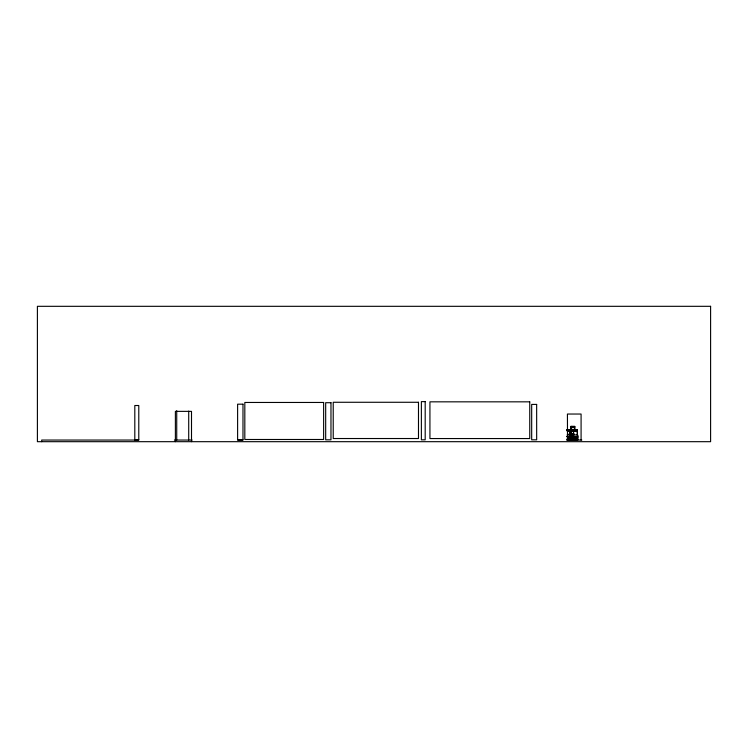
<?xml version="1.0" encoding="UTF-8"?>
<svg xmlns="http://www.w3.org/2000/svg" width="748" height="748" viewBox="0 0 748 748"><rect width="100%" height="100%" fill="white"/><g stroke="black" fill="none" stroke-linecap="round" stroke-linejoin="round"><path stroke-width="1.12" d="M570.369 435.084L570.378 440.03L569.873 435.869M567.059 436.804L577.391 436.785L577.241 430.483L570.387 430.502L570.359 429.642L570.294 431.531M570.874 428.239L570.892 427.398L574.642 427.473L570.967 427.22L570.948 426.351L574.651 426.397L574.679 429.661M571.266 440.03L571.341 435.85L570.846 435.85M573.51 440.03L573.585 435.85L573.09 435.85M577.68 440.03L577.708 435.85L577.204 440.03M569.939 430.708L569.892 429.661L569.798 440.048L569.518 436.804M573.454 433.662L573.136 434.887M574.614 427.202L574.651 426.397M577.241 430.483L577.26 429.651L577.381 433.232M570.303 433.99L570.359 430.876L577.269 430.876M570.902 429.661L570.939 427.594L574.642 427.594M571.696 436.785L571.388 440.03L571.322 430.876M573.333 435.953L573.454 436.785L573.576 430.876M573.464 433.232L573.576 429.642L573.501 431.531M570.846 429.52L570.967 427.22M570.285 431.951L570.387 430.502M571.257 431.531L571.322 429.642L570.883 434.887M567.265 438.309L567.573 440.048L567.629 436.804M572.444 436.673L572.416 440.048L572.164 436.729M574.015 436.785L573.968 440.03L573.613 438.281M577.185 440.03L576.895 436.785M568.078 437.804L567.704 440.048M570.266 440.048L569.92 437.776M570.892 427.398L570.967 426.397M574.501 437.776L574.118 440.03L574.053 436.673M575.464 437.776L575.399 440.03L575.502 437.776L574.922 437.776L574.857 440.03L575.016 436.785M577.652 440.03L577.755 435.065M570.359 430.839L577.269 430.755M569.135 440.03L569.191 436.785M570.733 438.281L570.677 440.03L570.799 437.776L571.341 437.776M571.098 440.03L571.089 435.981M571.64 440.03L571.696 438.281M572.444 440.03L572.5 438.281M573.894 440.03L573.95 438.281M567.508 440.048L567.433 414.037L581.084 414.037L581.084 440.048M568.751 440.03L568.826 437.776M574.96 437.776L574.885 440.03L574.651 436.785M567.077 435.046L570.032 434.85M573.501 435.018L577.409 434.831M570.397 430.381L577.232 430.315M570.976 427.089L574.595 427.024M570.013 436.804L570.135 435.962M577.521 435.934L577.391 436.785L567.049 436.664M570.976 426.491L574.67 426.51M570.911 426.65L574.67 426.65M570.986 426.865L574.595 426.865M570.958 427.323L574.632 427.323M567.115 429.679L577.288 429.689M567.106 429.707L577.241 429.726M567.134 429.866L569.854 429.866M570.406 429.913L577.232 429.848M567.143 430.016L569.845 430.016M570.406 430.156L577.222 430.156M567.143 430.259L569.845 430.259M567.134 430.455L569.854 430.455M567.124 430.605L569.873 430.605M570.378 430.614L577.26 430.614M567.115 430.783L569.883 430.783M567.115 430.904L569.892 430.904M569.135 433.747L574.053 433.747L574.053 434.42L569.116 434.42M569.116 434.7L574.053 434.7M571.248 435.018L573.174 435.018M567.04 436.533L577.419 436.514M573.09 435.065L573.09 437.776L573.585 437.776M577.755 437.776L577.26 437.776L577.334 440.03M569.191 438.281L568.826 436.785M570.406 438.281L570.453 440.03L570.369 438.281L571.154 438.281M566.797 439.768L574.053 439.768M134.808 439.815L138.782 439.815M237.612 439.815L242.978 439.815M174.387 440.048L192.161 440.048M566.797 440.048L581.832 440.048M575.006 437.776L575.081 440.03M573.09 437.776L573.164 440.03L573.136 435.85M572.5 437.776L572.575 440.03L572.529 436.729M570.846 437.776L570.92 440.03L570.846 435.065M568.405 440.03L568.33 437.776L568.433 440.03M576.895 438.281L576.951 440.03M574.651 438.281L574.698 440.03M574.109 438.281L574.165 440.03M573.688 438.281L573.744 440.03L573.772 436.729M569.518 438.309L569.565 440.048M568.882 440.03L568.826 438.281L568.901 440.03M570.341 437.776L570.406 440.03M574.716 428.239L574.745 429.52M569.957 431.549L569.976 432.4M569.995 433.251L570.023 434.981M577.381 433.662L577.4 434.962M573.688 436.673L573.688 440.048M573.407 436.729L573.407 440.048M572.809 436.673L572.809 440.048M572.052 436.729L572.052 440.048M191.507 441.685L191.507 411.363L175.387 411.363L175.387 441.685M188.711 411.11L188.711 440.048M176.724 410.68L176.724 440.048M134.808 440.048L134.808 405.51L138.782 405.51L138.782 440.048L41.701 440.048L41.701 441.685M710.6 306.315L37.4 306.315L37.4 441.685L710.6 441.685L710.6 306.315M425.191 401.62L421.376 401.62L421.376 439.815L425.191 439.815L425.191 401.62M529.743 401.835L429.932 401.835L429.932 438.552L529.743 438.552L529.743 401.835M418.487 402.274L333.225 402.274L333.225 438.524L418.487 438.524L418.487 402.274M323.632 402.461L244.82 402.461L244.82 439.487L323.632 439.487L323.632 402.461M330.971 402.704L325.679 402.704L325.679 439.815L330.971 439.815L330.971 402.704M242.978 404.182L237.612 404.182L237.612 440.048L242.978 440.048L242.978 404.182M536.653 404.416L531.678 404.416L531.678 439.815L536.671 439.815L536.653 404.416M570.846 440.03L570.789 438.281L570.874 440.03"/></g></svg>
